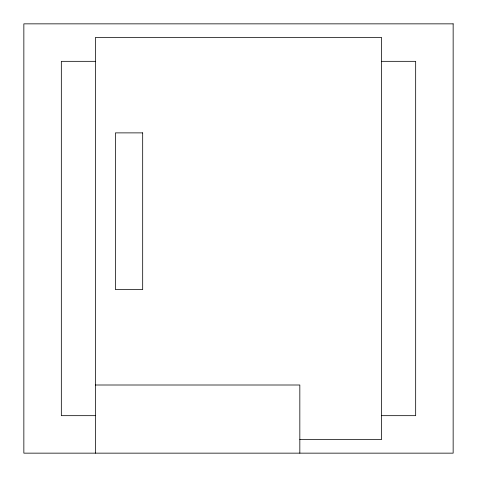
<?xml version="1.0" encoding="UTF-8"?>
<svg xmlns="http://www.w3.org/2000/svg" width="477" height="477" viewBox="0 0 477 477"><rect width="100%" height="100%" fill="white"/><g stroke="black" fill="none" stroke-linecap="round" stroke-linejoin="round"><path stroke-width="0.72" d="M95.4 61.33L61.33 61.33L61.33 415.67L95.4 415.67M381.6 61.33L415.67 61.33L415.67 415.67L381.6 415.67M95.4 385.005L299.83 385.005L299.83 453.15M299.83 439.52L381.6 439.52L381.6 37.48L95.4 37.48L95.4 453.15M453.15 23.85L23.85 23.85L23.85 453.15L453.15 453.15L453.15 23.85M142.683 132.88L115.422 132.88L115.422 289.605L142.683 289.605L142.683 132.88"/></g></svg>
